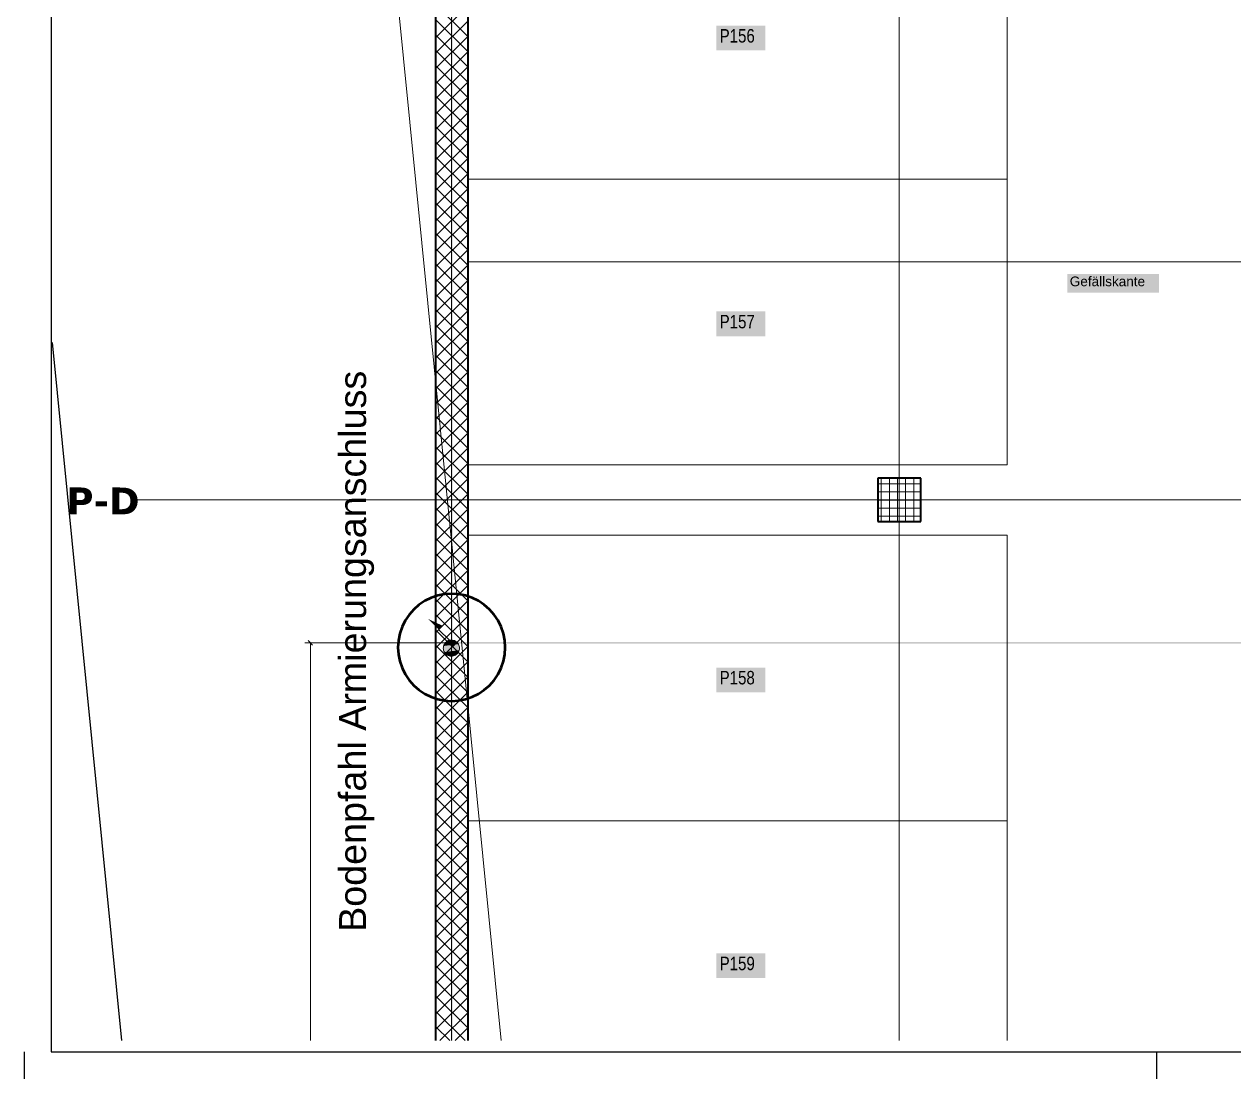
# Model space of a CAD drawing. Extents: x -1067 to 23308, y -6822 to 57810.
# Drawn here: x -1067.4 to -843.1, y -179.5 to 16.1 of the extents above; entities that cross this region are included whole.
import ezdxf
from ezdxf.lldxf.tags import DXFTag

# ---------------------------------------------------------------- set-up
doc = ezdxf.new("R2010")
doc.units = 0
doc.layers.get('0').update_dxf_attribs({"lineweight": 13})
for name, color, linetype, lineweight, true_color in [('A-DETL-____-OTLN', 5, 'Continuous', 9, 0x0000ff), ('C-PROP-LINE-OTLN', 7, '_Grundgrenze_', 25, 0x800000), ('EL01_VVV_Mass Blitzschutz', 3, 'Continuous', 13, 0x00ff00), ('EL01_WAN_Blitzschutz Text', 1, 'Continuous', 13, 0xff0000), ('EL01_WAN_Leitung_Potentialausgleich', 1, 'fein_strichliert', 13, 0xff0000), ('S-GRID-____-IDEN', 7, 'Continuous', 9, 0x5555aa)]:
    doc.layers.add(name, color=color, linetype=linetype, lineweight=lineweight, true_color=true_color)
for name, color, linetype, lineweight in [('A-FLOR-____-OTLN', 7, 'Continuous', 9), ('A-WALL-____-MCUT', 7, 'Continuous', 35), ('A-WALL-____-PATT', 7, 'Continuous', 35), ('C-PRKG-____-IDEN', 7, 'Continuous', 5), ('C-PRKG-____-OTLN', 7, 'Continuous', 9), ('S-COLS-____-MCUT', 7, 'Continuous', 35), ('S-COLS-____-OTLN', 7, 'Continuous', 9), ('S-GRID-____-OTLN', 7, 'Continuous', 5), ('Text', 7, 'Continuous', 5)]:
    doc.layers.add(name, color=color, linetype=linetype, lineweight=lineweight)
doc.styles.get("Standard").update_dxf_attribs({"font": 'arial.ttf'})
tags = doc.linetypes.add('_Grundgrenze_', pattern=[0.45, 0.2, -0.05, 0.05, -0.05, 0.05, -0.05]).pattern_tags.tags
tags[14:15] = [DXFTag(74, 4), DXFTag(75, 0), DXFTag(340, '0'), DXFTag(46, 1.0), DXFTag(50, 0.0), DXFTag(44, 0.0), DXFTag(45, 0.0)]
tags[12:13] = [DXFTag(74, 4), DXFTag(75, 0), DXFTag(340, '0'), DXFTag(46, 1.0), DXFTag(50, 0.0), DXFTag(44, 0.0), DXFTag(45, 0.0)]
tags[10:11] = [DXFTag(74, 4), DXFTag(75, 0), DXFTag(340, '0'), DXFTag(46, 1.0), DXFTag(50, 0.0), DXFTag(44, 0.0), DXFTag(45, 0.0)]
tags[8:9] = [DXFTag(74, 4), DXFTag(75, 0), DXFTag(340, '0'), DXFTag(46, 1.0), DXFTag(50, 0.0), DXFTag(44, 0.0), DXFTag(45, 0.0)]
tags[6:7] = [DXFTag(74, 4), DXFTag(75, 0), DXFTag(340, '0'), DXFTag(46, 1.0), DXFTag(50, 0.0), DXFTag(44, 0.0), DXFTag(45, 0.0)]
tags[4:5] = [DXFTag(74, 4), DXFTag(75, 0), DXFTag(340, '0'), DXFTag(46, 1.0), DXFTag(50, 0.0), DXFTag(44, 0.0), DXFTag(45, 0.0)]
tags = doc.linetypes.add('_Rasterlinie_', pattern=[0.375, 0.2, -0.05, 0.075, -0.05]).pattern_tags.tags
tags[10:11] = [DXFTag(74, 4), DXFTag(75, 0), DXFTag(340, '0'), DXFTag(46, 1.0), DXFTag(50, 0.0), DXFTag(44, 0.0), DXFTag(45, 0.0)]
tags[8:9] = [DXFTag(74, 4), DXFTag(75, 0), DXFTag(340, '0'), DXFTag(46, 1.0), DXFTag(50, 0.0), DXFTag(44, 0.0), DXFTag(45, 0.0)]
tags[6:7] = [DXFTag(74, 4), DXFTag(75, 0), DXFTag(340, '0'), DXFTag(46, 1.0), DXFTag(50, 0.0), DXFTag(44, 0.0), DXFTag(45, 0.0)]
tags[4:5] = [DXFTag(74, 4), DXFTag(75, 0), DXFTag(340, '0'), DXFTag(46, 1.0), DXFTag(50, 0.0), DXFTag(44, 0.0), DXFTag(45, 0.0)]
tags = doc.linetypes.add('_Strichliert - Fein_', pattern=[0.15, 0.1, -0.05]).pattern_tags.tags
tags[6:7] = [DXFTag(74, 4), DXFTag(75, 0), DXFTag(340, '0'), DXFTag(46, 1.0), DXFTag(50, 0.0), DXFTag(44, 0.0), DXFTag(45, 0.0)]
tags[4:5] = [DXFTag(74, 4), DXFTag(75, 0), DXFTag(340, '0'), DXFTag(46, 1.0), DXFTag(50, 0.0), DXFTag(44, 0.0), DXFTag(45, 0.0)]
tags = doc.linetypes.add('fein_strichliert', pattern=[4, 1, -2, 1]).pattern_tags.tags
tags[8:9] = [DXFTag(74, 4), DXFTag(75, 0), DXFTag(340, '0'), DXFTag(46, 0.0), DXFTag(50, 0.0), DXFTag(44, 0.0), DXFTag(45, 0.0)]
tags[6:7] = [DXFTag(74, 4), DXFTag(75, 0), DXFTag(340, '0'), DXFTag(46, 0.0), DXFTag(50, 0.0), DXFTag(44, 0.0), DXFTag(45, 0.0)]
tags[4:5] = [DXFTag(74, 4), DXFTag(75, 0), DXFTag(340, '0'), DXFTag(46, 0.0), DXFTag(50, 0.0), DXFTag(44, 0.0), DXFTag(45, 0.0)]

# ---------------------------------------------------------------- blocks, each defined once
blk = doc.blocks.new('Referenz-A0UJ2E68XE', base_point=(-1062.18, -175.86))
at = {"layer": 'A-DETL-____-OTLN', "color": 0, "linetype": '_Strichliert - Fein_', "ltscale": 0.13}
blk.add_line((-1035.16, 392.26), (-978.95, -172.39), dxfattribs=at)
at = {"layer": 'A-FLOR-____-OTLN', "color": 0, "linetype": 'Continuous', "ltscale": 0.13}
blk.add_line((-85.1, -27.97), (-985.1, -27.97), dxfattribs=at)
at = {"layer": 'A-WALL-____-MCUT', "color": 0, "linetype": 'Continuous', "ltscale": 0.35}
for p, q in [((-991.1, 105.38), (-991.1, -172.39)), ((-985.1, -172.39), (-985.1, 99.38))]:
    blk.add_line(p, q, dxfattribs=at)
at = {"layer": 'A-WALL-____-PATT', "color": 0, "linetype": 'Continuous', "lineweight": 9, "ltscale": 0.13}
for p, q in [((-985.1, 13.75), (-991.1, 19.75)), ((-991.1, 13.52), (-985.1, 19.52)), ((-985.1, 10.92), (-991.1, 16.92)), ((-991.1, 10.7), (-985.1, 16.7)), ((-985.1, 8.09), (-991.1, 14.09)), ((-991.1, 7.87), (-985.1, 13.87)), ((-985.1, 5.26), (-991.1, 11.26)), ((-991.1, 5.04), (-985.1, 11.04)), ((-985.1, 2.43), (-991.1, 8.43)), ((-991.1, 2.21), (-985.1, 8.21)), ((-985.1, -0.4), (-991.1, 5.6)), ((-991.1, -0.62), (-985.1, 5.38)), ((-985.1, -3.22), (-991.1, 2.78)), ((-991.1, -3.45), (-985.1, 2.55)), ((-985.1, -6.05), (-991.1, -0.05)), ((-991.1, -6.27), (-985.1, -0.27)), ((-985.1, -8.88), (-991.1, -2.88)), ((-991.1, -9.1), (-985.1, -3.1)), ((-985.1, -11.71), (-991.1, -5.71)), ((-991.1, -11.93), (-985.1, -5.93)), ((-985.1, -14.54), (-991.1, -8.54)), ((-991.1, -14.76), (-985.1, -8.76)), ((-985.1, -17.37), (-991.1, -11.37)), ((-991.1, -17.59), (-985.1, -11.59)), ((-985.1, -20.19), (-991.1, -14.19)), ((-991.1, -20.42), (-985.1, -14.42)), ((-985.1, -23.02), (-991.1, -17.02)), ((-991.1, -23.24), (-985.1, -17.24)), ((-985.1, -25.85), (-991.1, -19.85)), ((-991.1, -26.07), (-985.1, -20.07)), ((-985.1, -28.68), (-991.1, -22.68)), ((-991.1, -28.9), (-985.1, -22.9)), ((-985.1, -31.51), (-991.1, -25.51)), ((-991.1, -31.73), (-985.1, -25.73)), ((-985.1, -34.34), (-991.1, -28.34)), ((-991.1, -34.56), (-985.1, -28.56)), ((-985.1, -37.16), (-991.1, -31.16)), ((-991.1, -37.39), (-985.1, -31.39)), ((-985.1, -39.99), (-991.1, -33.99)), ((-991.1, -40.22), (-985.1, -34.22)), ((-985.1, -42.82), (-991.1, -36.82)), ((-991.1, -43.04), (-985.1, -37.04)), ((-985.1, -45.65), (-991.1, -39.65)), ((-991.1, -45.87), (-985.1, -39.87)), ((-985.1, -48.48), (-991.1, -42.48)), ((-991.1, -48.7), (-985.1, -42.7)), ((-985.1, -51.31), (-991.1, -45.31)), ((-991.1, -51.53), (-985.1, -45.53)), ((-985.1, -54.14), (-991.1, -48.14)), ((-991.1, -54.36), (-985.1, -48.36)), ((-985.1, -56.96), (-991.1, -50.96)), ((-991.1, -57.19), (-985.1, -51.19)), ((-985.1, -59.79), (-991.1, -53.79)), ((-991.1, -60.01), (-985.1, -54.01)), ((-985.1, -62.62), (-991.1, -56.62)), ((-991.1, -62.84), (-985.1, -56.84)), ((-985.1, -65.45), (-991.1, -59.45)), ((-991.1, -65.67), (-985.1, -59.67)), ((-985.1, -68.28), (-991.1, -62.28)), ((-991.1, -68.5), (-985.1, -62.5)), ((-985.1, -71.11), (-991.1, -65.11)), ((-991.1, -71.33), (-985.1, -65.33)), ((-985.1, -73.93), (-991.1, -67.93)), ((-991.1, -74.16), (-985.1, -68.16)), ((-985.1, -76.76), (-991.1, -70.76)), ((-991.1, -76.98), (-985.1, -70.98)), ((-985.1, -79.59), (-991.1, -73.59)), ((-991.1, -79.81), (-985.1, -73.81)), ((-985.1, -82.42), (-991.1, -76.42)), ((-991.1, -82.64), (-985.1, -76.64)), ((-985.1, -85.25), (-991.1, -79.25)), ((-991.1, -85.47), (-985.1, -79.47)), ((-985.1, -88.08), (-991.1, -82.08)), ((-991.1, -88.3), (-985.1, -82.3)), ((-985.1, -90.9), (-991.1, -84.9)), ((-991.1, -91.13), (-985.1, -85.13)), ((-985.1, -93.73), (-991.1, -87.73)), ((-991.1, -93.96), (-985.1, -87.96)), ((-985.1, -96.56), (-991.1, -90.56)), ((-991.1, -96.78), (-985.1, -90.78)), ((-985.1, -99.39), (-991.1, -93.39)), ((-991.1, -99.61), (-985.1, -93.61)), ((-985.1, -102.22), (-991.1, -96.22)), ((-991.1, -102.44), (-985.1, -96.44)), ((-985.1, -105.05), (-991.1, -99.05)), ((-991.1, -105.27), (-985.1, -99.27)), ((-985.1, -107.88), (-991.1, -101.88)), ((-991.1, -108.1), (-985.1, -102.1)), ((-985.1, -110.7), (-991.1, -104.7)), ((-991.1, -110.93), (-985.1, -104.93)), ((-985.1, -113.53), (-991.1, -107.53)), ((-991.1, -113.75), (-985.1, -107.75)), ((-985.1, -116.36), (-991.1, -110.36)), ((-991.1, -116.58), (-985.1, -110.58)), ((-985.1, -119.19), (-991.1, -113.19)), ((-991.1, -119.41), (-985.1, -113.41)), ((-985.1, -122.02), (-991.1, -116.02)), ((-991.1, -122.24), (-985.1, -116.24)), ((-985.1, -124.85), (-991.1, -118.85)), ((-991.1, -125.07), (-985.1, -119.07)), ((-985.1, -127.67), (-991.1, -121.67)), ((-991.1, -127.9), (-985.1, -121.9)), ((-985.1, -130.5), (-991.1, -124.5)), ((-991.1, -130.72), (-985.1, -124.72)), ((-985.1, -133.33), (-991.1, -127.33)), ((-991.1, -133.55), (-985.1, -127.55)), ((-985.1, -136.16), (-991.1, -130.16)), ((-991.1, -136.38), (-985.1, -130.38)), ((-985.1, -138.99), (-991.1, -132.99)), ((-991.1, -139.21), (-985.1, -133.21)), ((-985.1, -141.82), (-991.1, -135.82)), ((-991.1, -142.04), (-985.1, -136.04)), ((-985.1, -144.64), (-991.1, -138.64)), ((-991.1, -144.87), (-985.1, -138.87)), ((-985.1, -147.47), (-991.1, -141.47)), ((-991.1, -147.7), (-985.1, -141.7)), ((-985.1, -150.3), (-991.1, -144.3)), ((-991.1, -150.52), (-985.1, -144.52)), ((-985.1, -153.13), (-991.1, -147.13)), ((-991.1, -153.35), (-985.1, -147.35)), ((-985.1, -155.96), (-991.1, -149.96)), ((-991.1, -156.18), (-985.1, -150.18)), ((-985.1, -158.79), (-991.1, -152.79)), ((-991.1, -159.01), (-985.1, -153.01)), ((-985.1, -161.62), (-991.1, -155.62)), ((-991.1, -161.84), (-985.1, -155.84)), ((-985.1, -164.44), (-991.1, -158.44)), ((-991.1, -164.67), (-985.1, -158.67)), ((-985.1, -167.27), (-991.1, -161.27)), ((-991.1, -167.49), (-985.1, -161.49)), ((-985.1, -170.1), (-991.1, -164.1)), ((-991.1, -170.32), (-985.1, -164.32)), ((-985.63, -172.39), (-991.1, -166.93)), ((-990.34, -172.39), (-985.1, -167.15)), ((-988.46, -172.39), (-991.1, -169.76)), ((-987.51, -172.39), (-985.1, -169.98))]:
    blk.add_line(p, q, dxfattribs=at)
at = {"layer": 'C-PRKG-____-IDEN', "color": 7, "linetype": 'Continuous', "ltscale": 0.13, "true_color": 0xffffff}
for points in [[(-939.05, 11.2), (-929.98, 11.2), (-939.05, 15.79)], [(-929.98, 11.2), (-939.05, 15.79), (-929.98, 15.79)], [(-939.05, -41.79), (-929.98, -41.79), (-939.05, -37.19)], [(-929.98, -41.79), (-939.05, -37.19), (-929.98, -37.19)], [(-939.05, -107.81), (-929.98, -107.81), (-939.05, -103.22)], [(-929.98, -107.81), (-939.05, -103.22), (-929.98, -103.22)], [(-939.05, -160.8), (-929.98, -160.8), (-939.05, -156.21)], [(-929.98, -160.8), (-939.05, -156.21), (-929.98, -156.21)]]:
    blk.add_solid(points, dxfattribs=at)
at = {"layer": 'C-PRKG-____-OTLN', "color": 0, "linetype": 'Continuous', "ltscale": 0.13}
for p, q in [((-885.1, -12.63), (-885.1, 40.35)), ((-985.1, 8.01), (-985.1, -12.63)), ((-985.1, -12.63), (-885.1, -12.63)), ((-985.1, -12.64), (-885.1, -12.64)), ((-985.1, -65.62), (-985.1, -12.64)), ((-885.1, -12.64), (-985.1, -12.64)), ((-985.1, -65.62), (-985.1, -12.64)), ((-985.1, -12.64), (-885.1, -12.64)), ((-885.1, -12.63), (-885.1, -12.64)), ((-885.1, -65.62), (-885.1, -12.64)), ((-885.1, -65.62), (-885.1, -12.64)), ((-885.1, -12.64), (-885.1, -65.62)), ((-885.1, -12.64), (-885.1, -12.64)), ((-985.1, -65.62), (-885.1, -65.62)), ((-985.1, -65.62), (-885.1, -65.62)), ((-885.1, -65.62), (-985.1, -65.62)), ((-885.1, -65.62), (-885.1, -65.62)), ((-985.1, -78.66), (-985.1, -131.65)), ((-885.1, -78.66), (-985.1, -78.66)), ((-885.1, -78.66), (-985.1, -78.66)), ((-985.1, -131.65), (-985.1, -78.66)), ((-985.1, -78.66), (-885.1, -78.66)), ((-885.1, -78.66), (-885.1, -131.65)), ((-885.1, -131.65), (-885.1, -78.66)), ((-885.1, -78.66), (-885.1, -131.65)), ((-885.1, -78.66), (-885.1, -78.66)), ((-985.1, -131.65), (-985.1, -172.39)), ((-885.1, -131.65), (-985.1, -131.65)), ((-885.1, -131.65), (-985.1, -131.65)), ((-985.1, -172.39), (-985.1, -131.65)), ((-985.1, -131.65), (-885.1, -131.65)), ((-885.1, -131.65), (-985.1, -131.65)), ((-985.1, -131.65), (-885.1, -131.65)), ((-885.1, -131.65), (-985.1, -131.65)), ((-885.1, -131.65), (-885.1, -172.39)), ((-885.1, -172.39), (-885.1, -131.65)), ((-885.1, -131.65), (-885.1, -172.39)), ((-885.1, -131.65), (-885.1, -131.65)), ((-885.1, -131.65), (-885.1, -131.65))]:
    blk.add_line(p, q, dxfattribs=at)
at = {"layer": 'C-PROP-LINE-OTLN', "color": 0, "linetype": '_Grundgrenze_', "lineweight": -2, "ltscale": 0.25}
blk.add_line((-1049.29, -172.39), (-1062.18, -42.94), dxfattribs=at)
at = {"layer": 'S-COLS-____-MCUT', "color": 0, "linetype": 'Continuous', "ltscale": 0.35}
for p, q in [((-901.1, -68.12), (-909.1, -68.12)), ((-909.1, -68.12), (-909.1, -76.12)), ((-901.1, -76.12), (-901.1, -68.12)), ((-909.1, -76.12), (-901.1, -76.12))]:
    blk.add_line(p, q, dxfattribs=at)
at = {"layer": 'S-COLS-____-OTLN', "color": 0, "linetype": 'Continuous', "ltscale": 0.13}
for p, q in [((-909.1, -69.16), (-901.1, -69.16)), ((-908.44, -76.12), (-908.44, -68.12)), ((-906.94, -76.12), (-906.94, -68.12)), ((-905.44, -76.12), (-905.44, -68.12)), ((-903.94, -76.12), (-903.94, -68.12)), ((-902.44, -76.12), (-902.44, -68.12)), ((-909.1, -70.66), (-901.1, -70.66)), ((-909.1, -72.16), (-901.1, -72.16)), ((-909.1, -73.66), (-901.1, -73.66)), ((-909.1, -75.16), (-901.1, -75.16))]:
    blk.add_line(p, q, dxfattribs=at)
at = {"layer": 'S-GRID-____-OTLN', "color": 0, "linetype": '_Rasterlinie_', "ltscale": 0.13}
for p, q in [((-988.14, -172.39), (-988.14, 546.38)), ((-905.1, -172.39), (-905.1, 546.38)), ((-1046.54, -72.12), (-144.67, -72.12))]:
    blk.add_line(p, q, dxfattribs=at)
at = {"layer": 'Text', "color": 7, "linetype": 'Continuous', "ltscale": 0.13, "true_color": 0xffffff}
for points in [[(-873.94, -33.71), (-856.93, -33.71), (-873.94, -30.26)], [(-856.93, -33.71), (-873.94, -30.26), (-856.93, -30.26)]]:
    blk.add_solid(points, dxfattribs=at)
at = {"layer": 'C-PRKG-____-IDEN', "color": 0, "linetype": 'Continuous', "ltscale": 0.13, "char_height": 2.5, "attachment_point": 1}
for s, insert in [('{\\W0.8;\\fArial;P156}', (-938.43, 15.17)), ('{\\W0.8;\\fArial;P157}', (-938.43, -37.82)), ('{\\W0.8;\\fArial;P158}', (-938.43, -103.84)), ('{\\W0.8;\\fArial;P159}', (-938.43, -156.83))]:
    blk.add_mtext(s, dxfattribs=dict(at, insert=insert))
at = {"layer": 'S-GRID-____-IDEN', "color": 0, "linetype": 'Continuous', "lineweight": 5, "ltscale": 0.13, "insert": (-1059.59, -69.83), "char_height": 5, "attachment_point": 1}
blk.add_mtext('{\\fVerdana|b1|i0;P-D}', dxfattribs=at)
at = {"layer": 'Text', "color": 0, "linetype": 'Continuous', "ltscale": 0.13, "insert": (-873.49, -30.71), "char_height": 1.8, "attachment_point": 1}
blk.add_mtext('{\\fArial;Gefällskante}', dxfattribs=at)
blk = doc.blocks.new('Kreis-A0UJ2E7GXE', base_point=(-998.09, -109.43))
at = {"color": 0, "linetype": 'ByBlock', "lineweight": -2, "ltscale": 0.5}
for p, q in [((-989.44, -89.61), (-990.72, -89.86)), ((-988.14, -89.52), (-989.44, -89.61)), ((-986.84, -89.61), (-988.14, -89.52)), ((-985.57, -89.86), (-986.84, -89.61)), ((-994.2, -91.58), (-995.18, -92.44)), ((-993.12, -90.86), (-994.2, -91.58)), ((-991.95, -90.28), (-993.12, -90.86)), ((-990.72, -89.86), (-991.95, -90.28)), ((-984.33, -90.28), (-985.57, -89.86)), ((-983.16, -90.86), (-984.33, -90.28)), ((-982.08, -91.58), (-983.16, -90.86)), ((-981.1, -92.44), (-982.08, -91.58)), ((-996.04, -93.42), (-996.76, -94.5)), ((-995.18, -92.44), (-996.04, -93.42)), ((-980.24, -93.42), (-981.1, -92.44)), ((-979.52, -94.5), (-980.24, -93.42)), ((-997.34, -95.67), (-997.76, -96.9)), ((-996.76, -94.5), (-997.34, -95.67)), ((-978.95, -95.67), (-979.52, -94.5)), ((-978.53, -96.9), (-978.95, -95.67)), ((-998.01, -98.18), (-998.09, -99.48)), ((-997.76, -96.9), (-998.01, -98.18)), ((-978.27, -98.18), (-978.53, -96.9)), ((-978.19, -99.48), (-978.27, -98.18)), ((-998.09, -99.48), (-998.01, -100.78)), ((-998.01, -100.78), (-997.76, -102.05)), ((-978.53, -102.05), (-978.27, -100.78)), ((-978.27, -100.78), (-978.19, -99.48)), ((-997.76, -102.05), (-997.34, -103.29)), ((-978.95, -103.29), (-978.53, -102.05)), ((-997.34, -103.29), (-996.76, -104.45)), ((-996.76, -104.45), (-996.04, -105.54)), ((-980.24, -105.54), (-979.52, -104.45)), ((-979.52, -104.45), (-978.95, -103.29)), ((-996.04, -105.54), (-995.18, -106.52)), ((-995.18, -106.52), (-994.2, -107.37)), ((-994.2, -107.37), (-993.12, -108.1)), ((-983.16, -108.1), (-982.08, -107.37)), ((-982.08, -107.37), (-981.1, -106.52)), ((-981.1, -106.52), (-980.24, -105.54)), ((-993.12, -108.1), (-991.95, -108.67)), ((-991.95, -108.67), (-990.72, -109.09)), ((-990.72, -109.09), (-989.44, -109.35)), ((-989.44, -109.35), (-988.14, -109.43)), ((-988.14, -109.43), (-986.84, -109.35)), ((-986.84, -109.35), (-985.57, -109.09)), ((-985.57, -109.09), (-984.33, -108.67)), ((-984.33, -108.67), (-983.16, -108.1))]:
    blk.add_line(p, q, dxfattribs=at)
blk = doc.blocks.new('Steigleitung_nach oben-A0UJ2E7OXE', base_point=(-992.55, -99.18))
at = {"color": 0, "linetype": 'ByBlock', "lineweight": -2, "ltscale": 0.13}
blk.add_line((-990.58, -96.15), (-988.5, -98.23), dxfattribs=at)
for points in [[(-989.88, -95.44), (-991.29, -95.44), (-992.55, -94.18)], [(-990.58, -96.15), (-989.88, -95.44), (-991.29, -95.44)], [(-987.55, -98.62), (-988.67, -98.62), (-987.57, -98.48)], [(-988.67, -98.62), (-987.57, -98.48), (-988.65, -98.48)], [(-988.65, -98.77), (-987.55, -98.62), (-988.67, -98.62)], [(-987.57, -98.48), (-988.65, -98.48), (-987.62, -98.34)], [(-988.65, -98.48), (-987.62, -98.34), (-988.59, -98.34)], [(-987.57, -98.48), (-988.65, -98.48), (-987.57, -98.48)], [(-988.65, -98.48), (-987.57, -98.48), (-988.65, -98.48)], [(-987.57, -98.77), (-988.65, -98.77), (-987.55, -98.62)], [(-987.62, -98.34), (-988.59, -98.34), (-987.71, -98.23)], [(-988.59, -98.34), (-987.71, -98.23), (-988.5, -98.23)], [(-987.62, -98.34), (-988.59, -98.34), (-987.62, -98.34)], [(-988.59, -98.34), (-987.62, -98.34), (-988.59, -98.34)], [(-987.71, -98.23), (-988.5, -98.23), (-987.83, -98.14)], [(-988.5, -98.23), (-987.83, -98.14), (-988.39, -98.14)], [(-987.71, -98.23), (-988.5, -98.23), (-987.71, -98.23)], [(-988.5, -98.23), (-987.71, -98.23), (-988.5, -98.23)], [(-987.83, -98.14), (-988.39, -98.14), (-987.96, -98.08)], [(-988.39, -98.14), (-987.96, -98.08), (-988.25, -98.08)], [(-987.83, -98.14), (-988.39, -98.14), (-987.83, -98.14)], [(-988.39, -98.14), (-987.83, -98.14), (-988.39, -98.14)], [(-987.96, -98.08), (-988.25, -98.08), (-988.11, -98.06)], [(-987.96, -98.08), (-988.25, -98.08), (-987.96, -98.08)], [(-988.25, -98.08), (-987.96, -98.08), (-988.25, -98.08)], [(-988.59, -98.9), (-987.57, -98.77), (-988.65, -98.77)], [(-987.57, -98.77), (-988.65, -98.77), (-987.57, -98.77)], [(-988.65, -98.77), (-987.57, -98.77), (-988.65, -98.77)], [(-987.62, -98.9), (-988.59, -98.9), (-987.57, -98.77)], [(-988.5, -99.02), (-987.62, -98.9), (-988.59, -98.9)], [(-987.62, -98.9), (-988.59, -98.9), (-987.62, -98.9)], [(-988.59, -98.9), (-987.62, -98.9), (-988.59, -98.9)], [(-987.71, -99.02), (-988.5, -99.02), (-987.62, -98.9)], [(-988.39, -99.11), (-987.71, -99.02), (-988.5, -99.02)], [(-987.71, -99.02), (-988.5, -99.02), (-987.71, -99.02)], [(-988.5, -99.02), (-987.71, -99.02), (-988.5, -99.02)], [(-987.83, -99.11), (-988.39, -99.11), (-987.71, -99.02)], [(-988.25, -99.16), (-987.83, -99.11), (-988.39, -99.11)], [(-987.83, -99.11), (-988.39, -99.11), (-987.83, -99.11)], [(-988.39, -99.11), (-987.83, -99.11), (-988.39, -99.11)], [(-987.96, -99.16), (-988.25, -99.16), (-987.83, -99.11)], [(-988.11, -99.18), (-987.96, -99.16), (-988.25, -99.16)], [(-987.96, -99.16), (-988.25, -99.16), (-987.96, -99.16)], [(-988.25, -99.16), (-987.96, -99.16), (-988.25, -99.16)]]:
    blk.add_solid(points, dxfattribs=at)
blk = doc.blocks.new('Bauteilbeschriftung-A0UJ2E7QXE', base_point=(-1009.01, -152.23))
at = {"color": 0, "linetype": 'ByBlock', "lineweight": -2, "ltscale": 0.13, "insert": (-1009.01, -152.23), "char_height": 5, "attachment_point": 1, "rotation": 90}
blk.add_mtext('{\\fArial;Bodenpfahl Armierungsanschluss }', dxfattribs=at)
blk = doc.blocks.new('Anschlusspunkt-A0UJ2E8EXE', base_point=(-989.69, -101.12))
at = {"color": 0, "linetype": 'ByBlock', "lineweight": -2, "ltscale": 0.13}
for p, q in [((-989.38, -98.7), (-989.49, -98.87)), ((-989.25, -98.56), (-989.38, -98.7)), ((-989.1, -98.43), (-989.25, -98.56)), ((-988.94, -98.32), (-989.1, -98.43)), ((-988.76, -98.23), (-988.94, -98.32)), ((-988.58, -98.17), (-988.76, -98.23)), ((-988.38, -98.13), (-988.58, -98.17)), ((-988.19, -98.12), (-988.38, -98.13)), ((-987.99, -98.13), (-988.19, -98.12)), ((-987.8, -98.17), (-987.99, -98.13)), ((-987.61, -98.23), (-987.8, -98.17)), ((-987.44, -98.32), (-987.61, -98.23)), ((-987.27, -98.43), (-987.44, -98.32)), ((-987.13, -98.56), (-987.27, -98.43)), ((-987, -98.7), (-987.13, -98.56)), ((-986.89, -98.87), (-987, -98.7)), ((-989.67, -99.42), (-989.69, -99.62)), ((-989.69, -99.62), (-989.67, -99.81)), ((-989.64, -99.23), (-989.67, -99.42)), ((-989.67, -99.81), (-989.64, -100)), ((-989.57, -99.04), (-989.64, -99.23)), ((-989.64, -100), (-989.57, -100.19)), ((-989.49, -98.87), (-989.57, -99.04)), ((-989.57, -100.19), (-989.49, -100.37)), ((-989.49, -100.37), (-989.38, -100.53)), ((-989.38, -100.53), (-989.25, -100.68)), ((-989.25, -100.68), (-989.1, -100.81)), ((-989.1, -100.81), (-988.94, -100.92)), ((-988.94, -100.92), (-988.76, -101)), ((-987.61, -101), (-987.44, -100.92)), ((-987.44, -100.92), (-987.27, -100.81)), ((-987.27, -100.81), (-987.13, -100.68)), ((-987.13, -100.68), (-987, -100.53)), ((-987, -100.53), (-986.89, -100.37)), ((-986.8, -99.04), (-986.89, -98.87)), ((-986.89, -100.37), (-986.8, -100.19)), ((-986.74, -99.23), (-986.8, -99.04)), ((-986.8, -100.19), (-986.74, -100)), ((-986.7, -99.42), (-986.74, -99.23)), ((-986.74, -100), (-986.7, -99.81)), ((-986.69, -99.62), (-986.7, -99.42)), ((-986.7, -99.81), (-986.69, -99.62)), ((-988.76, -101), (-988.58, -101.07)), ((-988.58, -101.07), (-988.38, -101.1)), ((-988.38, -101.1), (-988.19, -101.12)), ((-988.19, -101.12), (-987.99, -101.1)), ((-987.99, -101.1), (-987.8, -101.07)), ((-987.8, -101.07), (-987.61, -101))]:
    blk.add_line(p, q, dxfattribs=at)
for points in [[(-986.89, -98.86), (-989.48, -98.86), (-987.12, -98.56)], [(-989.48, -98.86), (-987.12, -98.56), (-989.26, -98.56)], [(-987.12, -98.56), (-989.26, -98.56), (-987.14, -98.55)], [(-989.26, -98.56), (-987.14, -98.55), (-989.23, -98.55)], [(-987.14, -98.55), (-989.23, -98.55), (-987.43, -98.33)], [(-989.23, -98.55), (-987.43, -98.33), (-988.95, -98.33)], [(-987.43, -98.33), (-988.95, -98.33), (-987.45, -98.31)], [(-988.95, -98.33), (-987.45, -98.31), (-988.91, -98.31)], [(-987.45, -98.31), (-988.91, -98.31), (-987.79, -98.17)], [(-988.91, -98.31), (-987.79, -98.17), (-988.6, -98.17)], [(-987.79, -98.17), (-988.6, -98.17), (-987.82, -98.16)], [(-988.6, -98.17), (-987.82, -98.16), (-988.52, -98.16)], [(-987.82, -98.16), (-988.52, -98.16), (-988.21, -98.12)], [(-986.69, -99.62), (-989.69, -99.62), (-986.74, -99.23)], [(-989.69, -99.62), (-986.74, -99.23), (-989.64, -99.23)], [(-989.64, -100), (-986.69, -99.62), (-989.69, -99.62)], [(-986.74, -99.23), (-989.64, -99.23), (-986.74, -99.22)], [(-989.64, -99.23), (-986.74, -99.22), (-989.63, -99.22)], [(-986.74, -100), (-989.64, -100), (-986.69, -99.62)], [(-989.63, -100.01), (-986.74, -100), (-989.64, -100)], [(-986.74, -99.22), (-989.63, -99.22), (-986.89, -98.87)], [(-989.63, -99.22), (-986.89, -98.87), (-989.49, -98.87)], [(-986.74, -100.01), (-989.63, -100.01), (-986.74, -100)], [(-989.49, -100.36), (-986.74, -100.01), (-989.63, -100.01)], [(-986.89, -98.87), (-989.49, -98.87), (-986.89, -98.86)], [(-989.49, -98.87), (-986.89, -98.86), (-989.48, -98.86)], [(-986.89, -100.36), (-989.49, -100.36), (-986.74, -100.01)], [(-989.48, -100.37), (-986.89, -100.36), (-989.49, -100.36)], [(-986.89, -100.37), (-989.48, -100.37), (-986.89, -100.36)], [(-989.26, -100.67), (-986.89, -100.37), (-989.48, -100.37)], [(-987.12, -100.67), (-989.26, -100.67), (-986.89, -100.37)], [(-989.23, -100.69), (-987.12, -100.67), (-989.26, -100.67)], [(-987.14, -100.69), (-989.23, -100.69), (-987.12, -100.67)], [(-988.95, -100.91), (-987.14, -100.69), (-989.23, -100.69)], [(-987.43, -100.91), (-988.95, -100.91), (-987.14, -100.69)], [(-988.91, -100.92), (-987.43, -100.91), (-988.95, -100.91)], [(-987.45, -100.92), (-988.91, -100.92), (-987.43, -100.91)], [(-988.6, -101.06), (-987.45, -100.92), (-988.91, -100.92)], [(-987.79, -101.06), (-988.6, -101.06), (-987.45, -100.92)], [(-988.52, -101.07), (-987.79, -101.06), (-988.6, -101.06)], [(-987.82, -101.07), (-988.52, -101.07), (-987.79, -101.06)], [(-988.21, -101.12), (-987.82, -101.07), (-988.52, -101.07)]]:
    blk.add_solid(points, dxfattribs=at)
blk = doc.blocks.new('Polylinie-A0UJ2E9CXE', base_point=(-988.24, -405.59))
at = {"color": 0, "linetype": 'ByBlock', "lineweight": -2, "ltscale": 0.13}
for points in [[(-988.24, -172.39), (-987.94, -172.39), (-988.24, 102.22)], [(-987.94, -172.39), (-988.24, 102.22), (-987.94, 102.22)]]:
    blk.add_solid(points, dxfattribs=at)
blk = doc.blocks.new('Maß-A0UJ2E9SXE', base_point=(-1015.34, -172.39))
at = {"color": 0, "lineweight": -2}
for p, q in [((-1015.34, -98.62), (-988.09, -98.62)), ((-1014.75, -98.21), (-1013.92, -99.04)), ((-1014.34, -172.39), (-1014.34, -98.62))]:
    blk.add_line(p, q, dxfattribs=at)

msp = doc.modelspace()

# ---------------------------------------------------------------- linework, layer by layer
at = {"color": 0, "linetype": 'ByBlock', "lineweight": -2, "ltscale": 0.13}
for p, q in [((-1062.42, 565.53), (-1062.42, -174.47)), ((-1067.42, -174.47), (-1067.42, -179.47)), ((-1062.42, -174.47), (607.58, -174.47)), ((-857.42, -174.47), (-857.42, -179.47))]:
    msp.add_line(p, q, dxfattribs=at)
at = {"layer": 'EL01_WAN_Leitung_Potentialausgleich', "linetype": 'ByBlock', "ltscale": 0.13}
for points in [[(198.84, -98.77), (-988.14, -98.77), (198.84, -98.47)], [(-988.14, -98.77), (198.84, -98.47), (-988.14, -98.47)], [(198.84, -98.47), (-988.14, -98.47), (-988.14, -98.47)], [(198.84, -98.77), (198.84, -98.77), (-988.14, -98.77)]]:
    msp.add_solid(points, dxfattribs=at)

# ---------------------------------------------------------------- block references
at = {"color": 9, "lineweight": 25, "ltscale": 0.25, "true_color": 0xc0c0c0}
msp.add_blockref('Referenz-A0UJ2E68XE', (-1062.18, -175.86), dxfattribs=at)
at = {"layer": 'EL01_VVV_Mass Blitzschutz', "linetype": 'Continuous', "ltscale": 0.13}
msp.add_blockref('Maß-A0UJ2E9SXE', (-1015.34, -172.39), dxfattribs=at)
at = {"layer": 'EL01_WAN_Blitzschutz Text', "linetype": 'ByBlock', "ltscale": 0.13}
msp.add_blockref('Bauteilbeschriftung-A0UJ2E7QXE', (-1009.01, -152.23), dxfattribs=at)
at = {"layer": 'EL01_WAN_Leitung_Potentialausgleich', "linetype": 'ByBlock', "ltscale": 0.13}
for name, p in [('Polylinie-A0UJ2E9CXE', (-988.24, -405.59)), ('Steigleitung_nach oben-A0UJ2E7OXE', (-992.55, -99.18)), ('Anschlusspunkt-A0UJ2E8EXE', (-989.69, -101.12))]:
    msp.add_blockref(name, p, dxfattribs=at)
at = {"layer": 'EL01_WAN_Leitung_Potentialausgleich', "linetype": 'ByBlock', "lineweight": 50, "ltscale": 0.5}
msp.add_blockref('Kreis-A0UJ2E7GXE', (-998.09, -109.43), dxfattribs=at)

doc.saveas('drawing.dxf')
